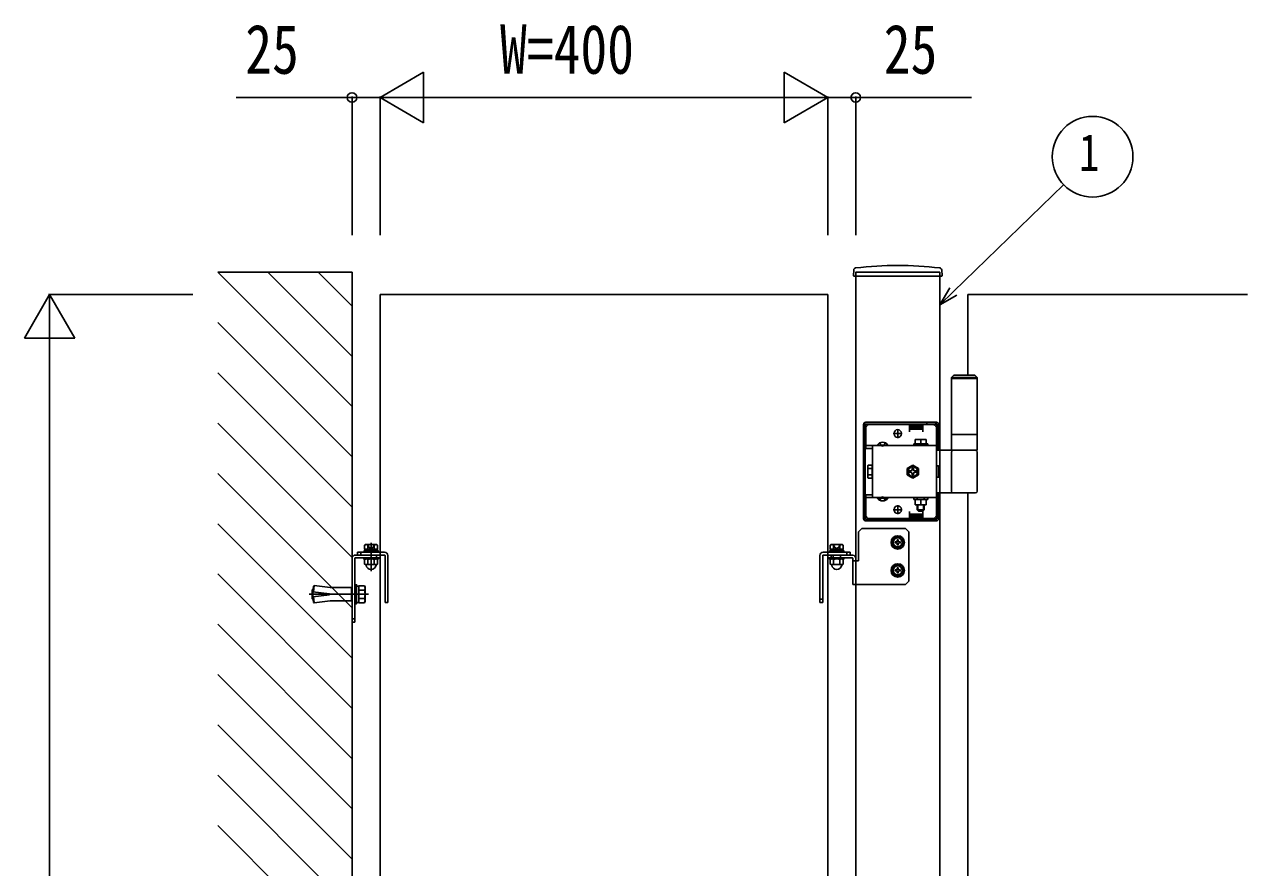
# Model space of a CAD drawing. Units: millimetres, scale not verified. Extents: x -4205 to 4205, y -2970 to 2970.
# Drawn here: x -1327 to -235, y 588 to 1340 of the extents above; entities that cross this region are included whole.
import ezdxf
from ezdxf.enums import TextEntityAlignment as Align

# ---------------------------------------------------------------- set-up
doc = ezdxf.new("R2010")
doc.units = ezdxf.units.MM
doc.header["$LTSCALE"] = 20
doc.layers.add('0-3_YKK_A1', color=4, linetype='Continuous')
doc.layers.add('0-4_YKK_D', color=6, linetype='Continuous')
doc.styles.add('ＭＳ ゴシック', font='')
doc.styles.get('ＭＳ ゴシック').set_extended_font_data('MS Gothic')

msp = doc.modelspace()

# ---------------------------------------------------------------- linework, layer by layer
at = {"layer": '0-3_YKK_A1'}
for p, q in [((-1034.85, 999), (-1154.85, 1119)), ((-1034.85, 1043.9), (-1109.95, 1119)), ((-1034.85, 1088.8), (-1065.05, 1119)), ((-586.69, 1120.9), (-586.95, 1116.03)), ((-508.25, 1115.5), (-586.45, 1115.5)), ((-584.85, -181), (-584.85, 1115.5)), ((-509.85, 1119), (-509.85, 1115.5)), ((-509.85, -181), (-509.85, 1115.5)), ((-508.01, 1120.9), (-507.75, 1116.03)), ((-234.85, 1099), (-484.85, 1099)), ((-484.85, 1027), (-484.85, 1099)), ((-1034.85, 954.1), (-1154.85, 1074.1)), ((-1034.85, 909.2), (-1154.85, 1029.2)), ((-497.35, 1027), (-499.35, 1025)), ((-499.35, 1025), (-476.35, 1025)), ((-499.35, 1024), (-476.35, 1024)), ((-497.35, 1027), (-478.35, 1027)), ((-478.35, 1027), (-476.35, 1025)), ((-1034.85, 864.3), (-1154.85, 984.3)), ((-575.85, 985), (-512.85, 985)), ((-575.85, 983.5), (-512.85, 983.5)), ((-535.85, 980.5), (-535.85, 983.5)), ((-525.85, 980.5), (-525.85, 983.5)), ((-521.35, 983.5), (-521.35, 985)), ((-513.35, 983.5), (-513.35, 985)), ((-577.85, 899), (-577.85, 983)), ((-576.35, 899), (-576.35, 983)), ((-575.85, 980), (-575.85, 961.7)), ((-536.85, 983), (-572.85, 983)), ((-551.35, 975), (-543.35, 975)), ((-550.6, 974.75), (-550.6, 975.25)), ((-547.35, 971), (-547.35, 979)), ((-544.1, 974.75), (-544.1, 975.25)), ((-536.85, 976.5), (-536.85, 983)), ((-524.85, 982), (-536.85, 982)), ((-524.85, 979), (-536.85, 979)), ((-535.85, 980.5), (-525.85, 980.5)), ((-524.85, 976.5), (-524.85, 983)), ((-515.85, 983), (-524.85, 983)), ((-512.85, 902), (-512.85, 980)), ((-512.35, 960), (-512.35, 983)), ((-510.85, 960), (-510.85, 983)), ((-499.35, 974), (-476.35, 974)), ((-575.85, 964.2), (-512.85, 964.2)), ((-569.85, 961.7), (-575.85, 961.7)), ((-569.85, 961.7), (-569.85, 964.2)), ((-569.85, 961.7), (-569.85, 920.3)), ((-565.6, 964.71), (-565.6, 964.2)), ((-556.1, 964.71), (-565.6, 964.71)), ((-556.1, 964.2), (-565.6, 964.2)), ((-563.2, 966.7), (-562, 964.23)), ((-562, 964.23), (-560.85, 963.62)), ((-559.71, 964.23), (-560.85, 963.62)), ((-558.5, 966.7), (-559.71, 964.23)), ((-556.1, 964.71), (-556.1, 964.2)), ((-533.1, 965.8), (-533.1, 964.2)), ((-520.6, 965.8), (-533.1, 965.8)), ((-533.1, 964.2), (-520.6, 964.2)), ((-531.85, 969.8), (-531.85, 965.8)), ((-521.85, 969.8), (-531.85, 969.8)), ((-531.85, 965.8), (-521.85, 965.8)), ((-526.85, 965.8), (-526.85, 969.37)), ((-521.85, 965.8), (-521.85, 969.8)), ((-520.6, 964.2), (-520.6, 965.8)), ((-512.35, 961.7), (-510.85, 961.7)), ((-509.85, 960), (-512.85, 960)), ((-476.35, 960), (-509.85, 960)), ((-499.35, 923.5), (-499.35, 958.5)), ((-476.35, 923.5), (-476.35, 958.5)), ((-574.15, 946), (-573.71, 946.77)), ((-574.15, 946), (-574.15, 936)), ((-570.15, 946.77), (-573.71, 946.77)), ((-570.15, 943.89), (-573.71, 943.89)), ((-570.15, 935.23), (-570.15, 946.77)), ((-570.15, 944.9), (-569.85, 944.9)), ((-570.15, 937.1), (-570.15, 944.9)), ((-538.85, 943.89), (-533.85, 946.77)), ((-538.85, 938.11), (-538.85, 943.89)), ((-537, 941.6), (-535.76, 941.6)), ((-537, 940.4), (-537, 941.6)), ((-535.76, 940.4), (-537, 940.4)), ((-534.45, 942.91), (-534.45, 944.15)), ((-534.45, 944.15), (-533.25, 944.15)), ((-533.85, 946.77), (-528.85, 943.89)), ((-533.25, 944.15), (-533.25, 942.91)), ((-530.7, 940.4), (-531.94, 940.4)), ((-528.85, 943.89), (-528.85, 938.11)), ((-1034.85, 819.39), (-1154.85, 939.39)), ((-574.15, 936), (-573.71, 935.23)), ((-570.15, 938.11), (-573.71, 938.11)), ((-570.15, 935.23), (-573.71, 935.23)), ((-570.15, 937.1), (-569.85, 937.1)), ((-533.85, 935.23), (-538.85, 938.11)), ((-528.85, 938.11), (-533.85, 935.23)), ((-533.25, 939.09), (-533.25, 937.85)), ((-569.85, 920.3), (-575.85, 920.3)), ((-575.85, 920.3), (-575.85, 902)), ((-569.85, 920.3), (-569.85, 917.8)), ((-562, 917.77), (-560.85, 918.38)), ((-559.71, 917.77), (-560.85, 918.38)), ((-512.85, 922), (-509.85, 922)), ((-512.35, 899), (-512.35, 922)), ((-512.35, 920.3), (-510.85, 920.3)), ((-510.85, 899), (-510.85, 922)), ((-509.85, 922), (-477.85, 922)), ((-484.85, 27), (-484.85, 922)), ((-575.85, 917.8), (-512.85, 917.8)), ((-556.1, 917.8), (-565.6, 917.8)), ((-565.6, 917.29), (-565.6, 917.8)), ((-556.1, 917.29), (-565.6, 917.29)), ((-563.2, 915.3), (-562, 917.77)), ((-558.5, 915.3), (-559.71, 917.77)), ((-556.1, 917.29), (-556.1, 917.8)), ((-551.35, 907), (-543.35, 907)), ((-550.6, 907.25), (-550.6, 906.75)), ((-547.35, 911), (-547.35, 903)), ((-544.1, 907.25), (-544.1, 906.75)), ((-533.1, 917.8), (-520.6, 917.8)), ((-533.1, 916.2), (-533.1, 917.8)), ((-520.6, 916.2), (-533.1, 916.2)), ((-531.85, 911.2), (-531.85, 916.2)), ((-531.85, 916.2), (-521.85, 916.2)), ((-521.85, 911.2), (-531.85, 911.2)), ((-530.05, 917.8), (-530.05, 916.2)), ((-529.85, 911.2), (-529.85, 906.8)), ((-529.31, 911.2), (-529.31, 906.26)), ((-526.85, 916.2), (-526.85, 911.63)), ((-524.39, 911.2), (-524.39, 906.26)), ((-523.85, 911.2), (-523.85, 906.8)), ((-523.65, 917.8), (-523.65, 916.2)), ((-521.85, 916.2), (-521.85, 911.2)), ((-520.6, 917.8), (-520.6, 916.2)), ((-575.85, 898.5), (-512.85, 898.5)), ((-575.85, 897), (-512.85, 897)), ((-572.85, 899), (-536.85, 899)), ((-536.85, 905.5), (-536.85, 899)), ((-524.85, 903), (-536.85, 903)), ((-524.85, 900), (-536.85, 900)), ((-535.85, 901.5), (-535.85, 898.5)), ((-535.85, 901.5), (-525.85, 901.5)), ((-529.85, 906.8), (-528.85, 905.8)), ((-523.85, 906.8), (-529.85, 906.8)), ((-524.85, 905.8), (-528.85, 905.8)), ((-525.85, 901.5), (-525.85, 898.5)), ((-523.85, 906.8), (-524.85, 905.8)), ((-524.85, 905.5), (-524.85, 899)), ((-524.85, 899), (-515.85, 899)), ((-521.35, 897), (-521.35, 898.5)), ((-513.35, 897), (-513.35, 898.5)), ((-1034.85, 774.49), (-1154.85, 894.49)), ((-579.35, 890.25), (-582.35, 887.25)), ((-582.35, 861.45), (-582.35, 887.25)), ((-540.35, 890.25), (-579.35, 890.25)), ((-540.35, 890.25), (-537.35, 887.25)), ((-537.35, 843.25), (-537.35, 887.25)), ((-1022.85, 875.8), (-1023.63, 875.35)), ((-1022.85, 875.8), (-1012.85, 875.8)), ((-1020.74, 871.8), (-1020.74, 875.35)), ((-1017.85, 877.31), (-1017.85, 852.24)), ((-1014.97, 871.8), (-1014.97, 875.35)), ((-1012.85, 875.8), (-1012.08, 875.35)), ((-1012.08, 871.8), (-1012.08, 875.35)), ((-606.85, 875.8), (-607.63, 875.35)), ((-607.63, 871.8), (-607.63, 875.35)), ((-596.85, 875.8), (-606.85, 875.8)), ((-604.74, 871.8), (-604.74, 875.35)), ((-598.97, 871.8), (-598.97, 875.35)), ((-596.85, 875.8), (-596.08, 875.35)), ((-1034.85, 806.5), (-1034.85, 863.5)), ((-1032.35, 863.5), (-1032.35, 806.5)), ((-1009.85, 864), (-1031.85, 864)), ((-1029.85, 869), (-1029.85, 866.5)), ((-1026.85, 866.5), (-1026.85, 869)), ((-1011.6, 870.6), (-1024.1, 870.6)), ((-1024.1, 870.6), (-1024.1, 869)), ((-1011.6, 869), (-1024.1, 869)), ((-1023.43, 870.6), (-1023.43, 871.8)), ((-1021.1, 864), (-1021.1, 863)), ((-1014.6, 864), (-1014.6, 863)), ((-1012.85, 864), (-1012.85, 866.5)), ((-1012.28, 870.6), (-1012.28, 871.8)), ((-1011.6, 870.6), (-1011.6, 869)), ((-1005.35, 866), (-1005.35, 824)), ((-1002.85, 824), (-1002.85, 866)), ((-616.85, 824), (-616.85, 866)), ((-614.35, 866), (-614.35, 824)), ((-587.85, 866.5), (-609.85, 866.5)), ((-609.85, 866.5), (-609.85, 864)), ((-609.85, 864), (-587.85, 864)), ((-608.1, 870.6), (-595.6, 870.6)), ((-608.1, 870.6), (-608.1, 869)), ((-608.1, 869), (-595.6, 869)), ((-607.43, 870.6), (-607.43, 871.8)), ((-606.85, 864), (-606.85, 866.5)), ((-605.1, 864), (-605.1, 866.5)), ((-605.1, 864), (-605.1, 863)), ((-598.6, 864), (-598.6, 866.5)), ((-598.6, 864), (-598.6, 863)), ((-596.28, 870.6), (-596.28, 871.8)), ((-595.6, 870.6), (-595.6, 869)), ((-592.85, 866.5), (-592.85, 869)), ((-589.85, 869), (-589.85, 866.5)), ((-587.35, 863.5), (-587.35, 840.25)), ((-584.85, 863.5), (-584.85, 861.45)), ((-1023.63, 862.55), (-1022.85, 863)), ((-1022.85, 863), (-1012.85, 863)), ((-1020.74, 862.55), (-1020.74, 858.45)), ((-1014.97, 862.55), (-1014.97, 858.45)), ((-1012.08, 862.55), (-1012.85, 863)), ((-607.63, 862.55), (-606.85, 863)), ((-596.85, 863), (-606.85, 863)), ((-604.74, 862.55), (-604.74, 858.45)), ((-598.97, 862.55), (-598.97, 858.45)), ((-596.08, 862.55), (-596.85, 863)), ((-584.85, 861.45), (-584.85, 840.25)), ((-1034.85, 729.59), (-1154.85, 849.59)), ((-540.35, 840.25), (-537.35, 843.25)), ((-1073.2, 831.5), (-1020.03, 831.5)), ((-1069.85, 836), (-1070.35, 835.5)), ((-1070.35, 835.5), (-1070.35, 827.5)), ((-1069.85, 836), (-1069.85, 827)), ((-1069.85, 836), (-1069.48, 835.96)), ((-1069.74, 833.81), (-1069.14, 838.75)), ((-1054.85, 832), (-1069.74, 833.81)), ((-1054.85, 831), (-1069.74, 829.19)), ((-1069.25, 833.75), (-1068.59, 839.19)), ((-1069.14, 838.75), (-1068.59, 839.19)), ((-1068.58, 839.21), (-1054.52, 837.5)), ((-1054.85, 831), (-1054.85, 832)), ((-1054.52, 837.5), (-1035.35, 837.5)), ((-1035.35, 837.5), (-1035.35, 825.5)), ((-1034.85, 837), (-1035.35, 837.5)), ((-1034.85, 826), (-1034.85, 837)), ((-1028.75, 838.75), (-1030.75, 838.75)), ((-1028.75, 839.01), (-1023.83, 839.01)), ((-1028.75, 839.01), (-1028.75, 823.99)), ((-1028.75, 835.25), (-1023.83, 835.25)), ((-1023.25, 838), (-1023.83, 839.01)), ((-1023.25, 838), (-1023.25, 825)), ((-1070.35, 827.5), (-1069.85, 827)), ((-1069.85, 827), (-1069.48, 827.04)), ((-1069.74, 829.19), (-1069.14, 824.25)), ((-1069.25, 829.25), (-1068.59, 823.81)), ((-1069.14, 824.25), (-1068.59, 823.81)), ((-1068.58, 823.79), (-1054.52, 825.5)), ((-1054.52, 825.5), (-1035.35, 825.5)), ((-1034.85, 826), (-1035.35, 825.5)), ((-1028.75, 824.25), (-1030.75, 824.25)), ((-1028.75, 827.75), (-1023.83, 827.75)), ((-1028.75, 823.99), (-1023.83, 823.99)), ((-1023.25, 825), (-1023.83, 823.99)), ((-1005.35, 824), (-1002.85, 824)), ((-616.85, 827), (-614.35, 827)), ((-614.35, 824), (-616.85, 824)), ((-1034.85, 809.5), (-1032.35, 809.5)), ((-1034.85, 684.69), (-1154.85, 804.69)), ((-1032.35, 806.5), (-1034.85, 806.5)), ((-1034.85, 639.79), (-1154.85, 759.79)), ((-1034.85, 594.89), (-1154.85, 714.89)), ((-1034.85, 549.99), (-1154.85, 669.99)), ((-1034.85, 505.09), (-1154.85, 625.09))]:
    msp.add_line(p, q, dxfattribs=at)
for points in [[(-1034.85, -181), (-1034.85, 1119), (-1154.85, 1119)], [(-509.85, 1119), (-584.85, 1119), (-584.85, 1115.5)], [(-499.35, 960), (-499.35, 974), (-499.35, 1025)], [(-476.35, 960), (-476.35, 974), (-476.35, 1025)], [(-531.94, 941.6), (-530.7, 941.6), (-530.7, 940.4)], [(-512.85, 935.9), (-510.85, 935.9), (-510.85, 946.1), (-512.85, 946.1)], [(-533.25, 937.85), (-534.45, 937.85), (-534.45, 939.09)], [(-1012.08, 871.8), (-1023.63, 871.8), (-1023.63, 875.35)], [(-1020.9, 875.8), (-1019.75, 873.44), (-1017.85, 872.43)], [(-1014.8, 875.8), (-1015.95, 873.44), (-1017.85, 872.43)], [(-607.63, 871.8), (-596.08, 871.8), (-596.08, 875.35)], [(-604.9, 875.8), (-603.75, 873.44), (-601.85, 872.43)], [(-598.8, 875.8), (-599.95, 873.44), (-601.85, 872.43)], [(-548.67, 877.31), (-549.6, 877.31), (-549.6, 878.19), (-548.67, 878.19)], [(-547.79, 879.07), (-547.79, 880), (-546.91, 880), (-546.91, 879.07)], [(-546.91, 876.43), (-546.91, 875.5), (-547.79, 875.5), (-547.79, 876.43)], [(-546.03, 878.19), (-545.1, 878.19), (-545.1, 877.31), (-546.03, 877.31)], [(-1031.85, 866.5), (-1009.85, 866.5), (-1009.85, 864)], [(-1005.85, 869), (-1009.85, 869), (-1029.85, 869)], [(-1029.85, 866.5), (-1009.85, 866.5), (-1005.85, 866.5)], [(-613.85, 869), (-609.85, 869), (-589.85, 869)], [(-589.85, 866.5), (-609.85, 866.5), (-613.85, 866.5)], [(-1023.63, 862.55), (-1023.63, 858.45), (-1022.85, 858), (-1012.85, 858)], [(-1012.08, 862.55), (-1012.08, 858.45), (-1012.85, 858)], [(-607.63, 862.55), (-607.63, 858.45), (-606.85, 858)], [(-596.08, 862.55), (-596.08, 858.45), (-596.85, 858), (-606.85, 858)], [(-587.35, 861.45), (-584.85, 861.45), (-582.35, 861.45)], [(-548.67, 852.31), (-549.6, 852.31), (-549.6, 853.19), (-548.67, 853.19)], [(-547.79, 854.07), (-547.79, 855), (-546.91, 855), (-546.91, 854.07)], [(-546.03, 853.19), (-545.1, 853.19), (-545.1, 852.31), (-546.03, 852.31)], [(-546.91, 851.43), (-546.91, 850.5), (-547.79, 850.5), (-547.79, 851.43)], [(-1032.35, 823), (-1030.75, 823), (-1030.75, 840), (-1032.35, 840)], [(-587.35, 840.25), (-584.85, 840.25), (-540.35, 840.25)]]:
    msp.add_lwpolyline(points, dxfattribs=at)
for points in [[(-1009.85, 1099), (-609.85, 1099), (-609.85, -101), (-1009.85, -101)], [(-547.35, 873.13), (-551.35, 875.44), (-551.35, 880.06), (-547.35, 882.37), (-543.35, 880.06), (-543.35, 875.44)], [(-1024.35, 864), (-1024.35, 863), (-1011.35, 863), (-1011.35, 864)], [(-595.35, 864), (-595.35, 863), (-608.35, 863), (-608.35, 864)], [(-547.35, 848.13), (-551.35, 850.44), (-551.35, 855.06), (-547.35, 857.37), (-543.35, 855.06), (-543.35, 850.44)]]:
    msp.add_lwpolyline(points, close=True, dxfattribs=at)
for centre, radius in [((-547.35, 877.75), 6), ((-547.35, 877.75), 4.7), ((-547.35, 877.75), 4), ((-547.35, 852.75), 6), ((-547.35, 852.75), 4.7), ((-547.35, 852.75), 4)]:
    msp.add_circle(centre, radius, dxfattribs=at)
for centre, radius, start, end in [((-586.45, 1116), 0.5, 177, 270), ((-584.7, 1120.8), 2, 96.74435, 177), ((-547.35, 805), 320, 83.25565, 96.74435), ((-510.01, 1120.8), 2, 3, 83.25565), ((-508.25, 1116), 0.5, 270, 3), ((-575.85, 983), 2, 90, 180), ((-575.85, 983), 0.5, 90, 180), ((-512.85, 983), 2, 0, 90), ((-512.85, 983), 0.5, 0, 90), ((-572.85, 980), 3, 90, 180), ((-547.35, 975.25), 3.25, 0, 180), ((-547.35, 974.75), 3.25, 180, 0), ((-515.85, 980), 3, 0, 90), ((-560.85, 961.43), 5.77, 34.65097, 145.34903), ((-529.35, 962.37), 7.43, 70.34714, 109.65286), ((-524.35, 962.37), 7.43, 70.34714, 109.65286), ((-497.85, 958.5), 1.5, 90, 180), ((-477.85, 958.5), 1.5, 360, 90), ((-571.6, 945.33), 2.56, 145.61575, 214.38425), ((-564.6, 941), 9.55, 162.41205, 197.58795), ((-533.85, 941), 5, 103.11701, 349.84078), ((-533.85, 941), 4.3, 96.72822, 356.22957), ((-535.76, 942.91), 1.31, 270, 0), ((-535.76, 939.09), 1.31, 0, 90), ((-533.85, 941), 5, 349.84078, 103.11701), ((-533.85, 941), 4.3, 356.22957, 96.72822), ((-531.94, 942.91), 1.31, 180, 270), ((-531.94, 939.09), 1.31, 90, 180), ((-571.6, 936.67), 2.56, 145.61575, 214.38425), ((-497.85, 923.5), 1.5, 180, 270), ((-477.85, 923.5), 1.5, 270, 360), ((-560.85, 920.57), 5.77, 214.65097, 325.34903), ((-547.35, 907.25), 3.25, 0, 180), ((-529.35, 918.63), 7.43, 250.34714, 289.65286), ((-524.35, 918.63), 7.43, 250.34714, 289.65286), ((-575.85, 899), 2, 180, 270), ((-575.85, 899), 0.5, 180, 270), ((-572.85, 902), 3, 180, 270), ((-547.35, 906.75), 3.25, 180, 0), ((-515.85, 902), 3, 270, 0), ((-512.85, 899), 0.5, 270, 0), ((-512.85, 899), 2, 270, 0), ((-1022.18, 873.24), 2.56, 55.61575, 124.38425), ((-1017.85, 866.25), 9.55, 72.41205, 107.58795), ((-1013.52, 873.24), 2.56, 55.61575, 124.38425), ((-606.18, 873.24), 2.56, 55.61575, 124.38425), ((-601.85, 866.25), 9.55, 72.41205, 107.58795), ((-597.52, 873.24), 2.56, 55.61575, 124.38425), ((-548.67, 879.07), 0.88, 270, 0), ((-548.67, 876.43), 0.88, 0, 90), ((-546.03, 879.07), 0.88, 180, 270), ((-546.03, 876.43), 0.88, 90, 180), ((-1031.85, 863.5), 3, 90, 180), ((-1031.85, 863.5), 0.5, 90, 180), ((-1005.85, 866), 3, 0, 90), ((-1005.85, 866), 0.5, 0, 90), ((-613.85, 866), 3, 90, 180), ((-613.85, 866), 0.5, 90, 180), ((-587.85, 863.5), 3, 80.40956, 89.9991), ((-587.85, 863.5), 0.5, 359.9991, 90), ((-587.85, 863.5), 3, 359.99909, 80.40956), ((-1022.18, 860.44), 2.56, 55.61575, 124.38425), ((-1022.18, 860.56), 2.56, 235.61575, 304.38425), ((-1022.83, 857.5), 0.5, 5.73917, 90), ((-1017.85, 858), 4.5, 185.73917, 354.26083), ((-1017.85, 853.45), 9.55, 72.41205, 107.58795), ((-1017.85, 867.55), 9.55, 252.41205, 287.58795), ((-1013.52, 860.44), 2.56, 55.61575, 124.38425), ((-1013.52, 860.56), 2.56, 235.61575, 304.38425), ((-1012.88, 857.5), 0.5, 90, 174.26083), ((-606.18, 860.44), 2.56, 55.61575, 124.38425), ((-606.18, 860.56), 2.56, 235.61575, 304.38425), ((-606.83, 857.5), 0.5, 5.73917, 90), ((-601.85, 858), 4.5, 185.73917, 354.26083), ((-601.85, 853.45), 9.55, 72.41205, 107.58795), ((-601.85, 867.55), 9.55, 252.41205, 287.58795), ((-597.52, 860.44), 2.56, 55.61575, 124.38425), ((-597.52, 860.56), 2.56, 235.61575, 304.38425), ((-596.88, 857.5), 0.5, 90, 174.26083), ((-548.67, 854.07), 0.88, 270, 0), ((-548.67, 851.43), 0.88, 0, 90), ((-546.03, 854.07), 0.88, 180, 270), ((-546.03, 851.43), 0.88, 90, 180), ((-1026.57, 837.13), 3.32, 325.61575, 34.38425), ((-1035.67, 831.5), 12.42, 342.41205, 17.58795), ((-1026.57, 825.87), 3.32, 325.61575, 34.38425)]:
    msp.add_arc(centre, radius, start, end, dxfattribs=at)
at = {"layer": '0-4_YKK_D'}
for p, q in [((-1009.85, 1275), (-970.88, 1297.5)), ((-970.88, 1252.5), (-970.88, 1297.5)), ((-609.85, 1275), (-648.82, 1297.5)), ((-648.82, 1297.5), (-648.82, 1252.5)), ((-1034.85, 1152.05), (-1034.85, 1276)), ((-1009.85, 1152.05), (-1009.85, 1276)), ((-1009.85, 1152.05), (-1009.85, 1276)), ((-1009.85, 1275), (-970.88, 1252.5)), ((-1009.85, 1275), (-931.91, 1275)), ((-964.85, 1275), (-654.85, 1275)), ((-609.85, 1275), (-687.79, 1275)), ((-609.85, 1275), (-648.82, 1252.5)), ((-609.85, 1152.05), (-609.85, 1276)), ((-609.85, 1152.05), (-609.85, 1276)), ((-584.85, 1152.05), (-584.85, 1276)), ((-1304.98, 1099), (-1327.48, 1060.03)), ((-1177.16, 1099), (-1305.98, 1099)), ((-1304.98, 1099), (-1282.48, 1060.03)), ((-1304.98, 1099), (-1304.98, 1021.06)), ((-1327.48, 1060.03), (-1282.48, 1060.03)), ((-1304.98, -56), (-1304.98, 1054))]:
    msp.add_line(p, q, dxfattribs=at)
for points in [[(-1009.85, 1275), (-1034.85, 1275), (-1138.25, 1275)], [(-609.85, 1275), (-584.85, 1275), (-481.45, 1275)], [(-509.85, 1089.86), (-497.64, 1101.69), (-399.13, 1197.05)], [(-494.47, 1098.42), (-509.85, 1089.86), (-500.81, 1104.96)]]:
    msp.add_lwpolyline(points, dxfattribs=at)
for centre, radius in [((-1034.85, 1275), 4.25), ((-584.85, 1275), 4.25), ((-373.26, 1222.09), 36)]:
    msp.add_circle(centre, radius, dxfattribs=at)

# ---------------------------------------------------------------- texts
at = {"layer": '0-4_YKK_D', "style": 'ＭＳ ゴシック', "width": 0.8}
for s, height, p in [('25', 43.99, (-1130.25, 1283)), ('W=400', 43.99, (-902.65, 1283)), ('25', 43.99, (-559.85, 1283)), ('1', 32.99, (-385.26, 1199.59))]:
    msp.add_text(s, height=height, dxfattribs=at).set_placement(p, align=Align.BOTTOM_LEFT)

doc.saveas('drawing.dxf')
